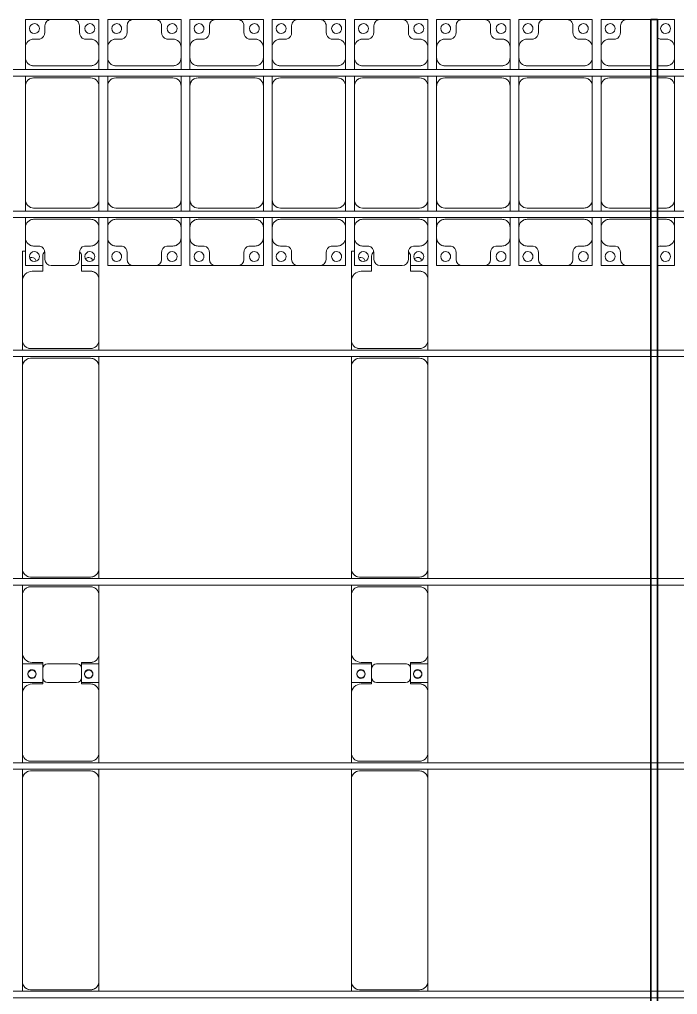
# Model space of a CAD drawing. Header units: millimetres. Extents: x -201615 to 10595, y 61217 to 115919.
# Drawn here: x -174134 to -170134, y 102822 to 108752 of the extents above; entities that cross this region are included whole.
import ezdxf

# ---------------------------------------------------------------- set-up
doc = ezdxf.new("R2010")
doc.units = ezdxf.units.MM
doc.layers.add('A-GENM', color=13, linetype='Continuous', lineweight=9)
doc.layers.add('S-BEAM', color=12, linetype='Continuous', lineweight=9)

# ---------------------------------------------------------------- blocks, each defined once
blk = doc.blocks.new('Dai phaodi lai - DẢI PHAO ĐI LẠI-38152-BỐ TRÍ KHUNG KẾT CẤU BÈ PIN 03')
at = {"layer": 'A-GENM', "color": 7}
for p, q in [((19776.8, 748.4), (19933.1, 748.4)), ((19776.8, 579.3), (19776.8, 748.4)), ((20066.9, 748.4), (19933.1, 748.4)), ((20066.9, 748.4), (20223.2, 748.4)), ((20223.2, 748.4), (20223.2, 579.3)), ((20276.8, 748.4), (20433.1, 748.4)), ((20276.8, 579.3), (20276.8, 748.4)), ((20566.9, 748.4), (20433.1, 748.4)), ((20566.9, 748.4), (20723.2, 748.4)), ((20723.2, 748.4), (20723.2, 579.3)), ((20776.8, 748.4), (20933.1, 748.4)), ((20776.8, 579.3), (20776.8, 748.4)), ((21066.9, 748.4), (20933.1, 748.4)), ((21066.9, 748.4), (21223.2, 748.4)), ((21223.2, 748.4), (21223.2, 579.3)), ((21276.8, 748.4), (21433.1, 748.4)), ((21276.8, 579.3), (21276.8, 748.4)), ((21566.9, 748.4), (21433.1, 748.4)), ((21566.9, 748.4), (21723.2, 748.4)), ((21723.2, 748.4), (21723.2, 579.3)), ((21776.8, 748.4), (21933.1, 748.4)), ((21776.8, 579.3), (21776.8, 748.4)), ((22066.9, 748.4), (21933.1, 748.4)), ((22066.9, 748.4), (22223.2, 748.4)), ((22223.2, 748.4), (22223.2, 579.3)), ((22276.8, 748.4), (22433.1, 748.4)), ((22276.8, 579.3), (22276.8, 748.4)), ((22566.9, 748.4), (22433.1, 748.4)), ((22566.9, 748.4), (22723.2, 748.4)), ((22723.2, 748.4), (22723.2, 579.3)), ((22776.8, 748.4), (22933.1, 748.4)), ((22776.8, 579.3), (22776.8, 748.4)), ((23066.9, 748.4), (22933.1, 748.4)), ((23066.9, 748.4), (23223.2, 748.4)), ((23223.2, 748.4), (23223.2, 579.3)), ((23276.8, 748.4), (23433.1, 748.4)), ((23276.8, 579.3), (23276.8, 748.4)), ((23566.9, 748.4), (23433.1, 748.4)), ((23566.9, 748.4), (23579.8, 748.4)), ((23619.8, 748.4), (23723.2, 748.4)), ((23723.2, 748.4), (23723.2, 579.3)), ((19895.1, 710.4), (19895.1, 670.7)), ((20104.9, 670.7), (20104.9, 710.4)), ((20395.1, 710.4), (20395.1, 670.7)), ((20604.9, 670.7), (20604.9, 710.4)), ((20895.1, 710.4), (20895.1, 670.7)), ((21104.9, 670.7), (21104.9, 710.4)), ((21395.1, 710.4), (21395.1, 670.7)), ((21604.9, 670.7), (21604.9, 710.4)), ((21895.1, 710.4), (21895.1, 670.7)), ((22104.9, 670.7), (22104.9, 710.4)), ((22395.1, 710.4), (22395.1, 670.7)), ((22604.9, 670.7), (22604.9, 710.4)), ((22895.1, 710.4), (22895.1, 670.7)), ((23104.9, 670.7), (23104.9, 710.4)), ((23395.1, 710.4), (23395.1, 670.7)), ((19864.3, 629.3), (19826.8, 629.3)), ((20173.2, 629.3), (20135.7, 629.3)), ((20364.3, 629.3), (20326.8, 629.3)), ((20673.2, 629.3), (20635.7, 629.3)), ((20864.3, 629.3), (20826.8, 629.3)), ((21173.2, 629.3), (21135.7, 629.3)), ((21364.3, 629.3), (21326.8, 629.3)), ((21673.2, 629.3), (21635.7, 629.3)), ((21864.3, 629.3), (21826.8, 629.3)), ((22173.2, 629.3), (22135.7, 629.3)), ((22364.3, 629.3), (22326.8, 629.3)), ((22673.2, 629.3), (22635.7, 629.3)), ((22864.3, 629.3), (22826.8, 629.3)), ((23173.2, 629.3), (23135.7, 629.3)), ((23364.3, 629.3), (23326.8, 629.3)), ((23673.2, 629.3), (23635.7, 629.3)), ((19776.8, 579.3), (19776.8, 516.7)), ((20223.2, 516.7), (20223.2, 579.3)), ((20276.8, 579.3), (20276.8, 516.7)), ((20723.2, 516.7), (20723.2, 579.3)), ((20776.8, 579.3), (20776.8, 516.7)), ((21223.2, 516.7), (21223.2, 579.3)), ((21276.8, 579.3), (21276.8, 516.7)), ((21723.2, 516.7), (21723.2, 579.3)), ((21776.8, 579.3), (21776.8, 516.7)), ((22223.2, 516.7), (22223.2, 579.3)), ((22276.8, 579.3), (22276.8, 516.7)), ((22723.2, 516.7), (22723.2, 579.3)), ((22776.8, 579.3), (22776.8, 516.7)), ((23223.2, 516.7), (23223.2, 579.3)), ((23276.8, 579.3), (23276.8, 516.7)), ((23723.2, 516.7), (23723.2, 579.3)), ((19776.8, 443.3), (19776.8, 516.7)), ((20223.2, 516.7), (20223.2, 443.3)), ((20276.8, 443.3), (20276.8, 516.7)), ((20723.2, 516.7), (20723.2, 443.3)), ((20776.8, 443.3), (20776.8, 516.7)), ((21223.2, 516.7), (21223.2, 443.3)), ((21276.8, 443.3), (21276.8, 516.7)), ((21723.2, 516.7), (21723.2, 443.3)), ((21776.8, 443.3), (21776.8, 516.7)), ((22223.2, 516.7), (22223.2, 443.3)), ((22276.8, 443.3), (22276.8, 516.7)), ((22723.2, 516.7), (22723.2, 443.3)), ((22776.8, 443.3), (22776.8, 516.7)), ((23223.2, 516.7), (23223.2, 443.3)), ((23276.8, 443.3), (23276.8, 516.7)), ((23723.2, 516.7), (23723.2, 443.3)), ((19826.8, 466.7), (20173.2, 466.7)), ((20326.8, 466.7), (20673.2, 466.7)), ((20826.8, 466.7), (21173.2, 466.7)), ((21326.8, 466.7), (21673.2, 466.7)), ((21826.8, 466.7), (22173.2, 466.7)), ((22326.8, 466.7), (22673.2, 466.7)), ((22826.8, 466.7), (23173.2, 466.7)), ((23326.8, 466.7), (23579.8, 466.7)), ((23619.8, 466.7), (23673.2, 466.7)), ((19776.8, 343.3), (19776.8, 403.3)), ((20173.2, 393.3), (19826.8, 393.3)), ((20223.2, 403.3), (20223.2, 343.3)), ((20276.8, 343.3), (20276.8, 403.3)), ((20673.2, 393.3), (20326.8, 393.3)), ((20723.2, 403.3), (20723.2, 343.3)), ((20776.8, 343.3), (20776.8, 403.3)), ((21173.2, 393.3), (20826.8, 393.3)), ((21223.2, 403.3), (21223.2, 343.3)), ((21276.8, 343.3), (21276.8, 403.3)), ((21673.2, 393.3), (21326.8, 393.3)), ((21723.2, 403.3), (21723.2, 343.3)), ((21776.8, 343.3), (21776.8, 403.3)), ((22173.2, 393.3), (21826.8, 393.3)), ((22223.2, 403.3), (22223.2, 343.3)), ((22276.8, 343.3), (22276.8, 403.3)), ((22673.2, 393.3), (22326.8, 393.3)), ((22723.2, 403.3), (22723.2, 343.3)), ((22776.8, 343.3), (22776.8, 403.3)), ((23173.2, 393.3), (22826.8, 393.3)), ((23223.2, 403.3), (23223.2, 343.3)), ((23276.8, 343.3), (23276.8, 403.3)), ((23579.8, 393.3), (23326.8, 393.3)), ((23673.2, 393.3), (23619.8, 393.3)), ((23723.2, 403.3), (23723.2, 343.3)), ((19776.8, 343.3), (19776.8, -348.3)), ((20223.2, -348.3), (20223.2, 343.3)), ((20276.8, 343.3), (20276.8, -348.3)), ((20723.2, -348.3), (20723.2, 343.3)), ((20776.8, 343.3), (20776.8, -348.3)), ((21223.2, -348.3), (21223.2, 343.3)), ((21276.8, 343.3), (21276.8, -348.3)), ((21723.2, -348.3), (21723.2, 343.3)), ((21776.8, 343.3), (21776.8, -348.3)), ((22223.2, -348.3), (22223.2, 343.3)), ((22276.8, 343.3), (22276.8, -348.3)), ((22723.2, -348.3), (22723.2, 343.3)), ((22776.8, 343.3), (22776.8, -348.3)), ((23223.2, -348.3), (23223.2, 343.3)), ((23276.8, 343.3), (23276.8, -348.3)), ((23723.2, -348.3), (23723.2, 343.3)), ((19776.8, -416.7), (19776.8, -348.3)), ((20223.2, -348.3), (20223.2, -416.7)), ((20276.8, -416.7), (20276.8, -348.3)), ((20723.2, -348.3), (20723.2, -416.7)), ((20776.8, -416.7), (20776.8, -348.3)), ((21223.2, -348.3), (21223.2, -416.7)), ((21276.8, -416.7), (21276.8, -348.3)), ((21723.2, -348.3), (21723.2, -416.7)), ((21776.8, -416.7), (21776.8, -348.3)), ((22223.2, -348.3), (22223.2, -416.7)), ((22276.8, -416.7), (22276.8, -348.3)), ((22723.2, -348.3), (22723.2, -416.7)), ((22776.8, -416.7), (22776.8, -348.3)), ((23223.2, -348.3), (23223.2, -416.7)), ((23276.8, -416.7), (23276.8, -348.3)), ((23723.2, -348.3), (23723.2, -416.7)), ((19826.8, -398.3), (20173.2, -398.3)), ((20326.8, -398.3), (20673.2, -398.3)), ((20826.8, -398.3), (21173.2, -398.3)), ((21326.8, -398.3), (21673.2, -398.3)), ((21826.8, -398.3), (22173.2, -398.3)), ((22326.8, -398.3), (22673.2, -398.3)), ((22826.8, -398.3), (23173.2, -398.3)), ((23326.8, -398.3), (23579.8, -398.3)), ((23619.8, -398.3), (23673.2, -398.3)), ((19776.8, -516.7), (19776.8, -456.7)), ((20173.2, -466.7), (19826.8, -466.7)), ((20223.2, -456.7), (20223.2, -516.7)), ((20276.8, -516.7), (20276.8, -456.7)), ((20673.2, -466.7), (20326.8, -466.7)), ((20723.2, -456.7), (20723.2, -516.7)), ((20776.8, -516.7), (20776.8, -456.7)), ((21173.2, -466.7), (20826.8, -466.7)), ((21223.2, -456.7), (21223.2, -516.7)), ((21276.8, -516.7), (21276.8, -456.7)), ((21673.2, -466.7), (21326.8, -466.7)), ((21723.2, -456.7), (21723.2, -516.7)), ((21776.8, -516.7), (21776.8, -456.7)), ((22173.2, -466.7), (21826.8, -466.7)), ((22223.2, -456.7), (22223.2, -516.7)), ((22276.8, -516.7), (22276.8, -456.7)), ((22673.2, -466.7), (22326.8, -466.7)), ((22723.2, -456.7), (22723.2, -516.7)), ((22776.8, -516.7), (22776.8, -456.7)), ((23173.2, -466.7), (22826.8, -466.7)), ((23223.2, -456.7), (23223.2, -516.7)), ((23276.8, -516.7), (23276.8, -456.7)), ((23579.8, -466.7), (23326.8, -466.7)), ((23673.2, -466.7), (23619.8, -466.7)), ((23723.2, -456.7), (23723.2, -516.7)), ((19776.8, -516.7), (19776.8, -579.3)), ((20223.2, -579.3), (20223.2, -516.7)), ((20276.8, -516.7), (20276.8, -579.3)), ((20723.2, -579.3), (20723.2, -516.7)), ((20776.8, -516.7), (20776.8, -579.3)), ((21223.2, -579.3), (21223.2, -516.7)), ((21276.8, -516.7), (21276.8, -579.3)), ((21723.2, -579.3), (21723.2, -516.7)), ((21776.8, -516.7), (21776.8, -579.3)), ((22223.2, -579.3), (22223.2, -516.7)), ((22276.8, -516.7), (22276.8, -579.3)), ((22723.2, -579.3), (22723.2, -516.7)), ((22776.8, -516.7), (22776.8, -579.3)), ((23223.2, -579.3), (23223.2, -516.7)), ((23276.8, -516.7), (23276.8, -579.3)), ((23723.2, -579.3), (23723.2, -516.7)), ((19776.8, -748.4), (19776.8, -579.3)), ((20223.2, -579.3), (20223.2, -748.4)), ((20276.8, -748.4), (20276.8, -579.3)), ((20723.2, -579.3), (20723.2, -748.4)), ((20776.8, -748.4), (20776.8, -579.3)), ((21223.2, -579.3), (21223.2, -748.4)), ((21276.8, -748.4), (21276.8, -579.3)), ((21723.2, -579.3), (21723.2, -748.4)), ((21776.8, -748.4), (21776.8, -579.3)), ((22223.2, -579.3), (22223.2, -748.4)), ((22276.8, -748.4), (22276.8, -579.3)), ((22723.2, -579.3), (22723.2, -748.4)), ((22776.8, -748.4), (22776.8, -579.3)), ((23223.2, -579.3), (23223.2, -748.4)), ((23276.8, -748.4), (23276.8, -579.3)), ((23723.2, -579.3), (23723.2, -748.4)), ((19826.8, -629.3), (19864.3, -629.3)), ((20135.7, -629.3), (20173.2, -629.3)), ((20326.8, -629.3), (20364.3, -629.3)), ((20635.7, -629.3), (20673.2, -629.3)), ((20826.8, -629.3), (20864.3, -629.3)), ((21135.7, -629.3), (21173.2, -629.3)), ((21326.8, -629.3), (21364.3, -629.3)), ((21635.7, -629.3), (21673.2, -629.3)), ((21826.8, -629.3), (21864.3, -629.3)), ((22135.7, -629.3), (22173.2, -629.3)), ((22326.8, -629.3), (22364.3, -629.3)), ((22635.7, -629.3), (22673.2, -629.3)), ((22826.8, -629.3), (22864.3, -629.3)), ((23135.7, -629.3), (23173.2, -629.3)), ((23326.8, -629.3), (23364.3, -629.3)), ((23635.7, -629.3), (23673.2, -629.3)), ((19895.1, -670.7), (19895.1, -710.4)), ((20104.9, -710.4), (20104.9, -670.7)), ((20395.1, -670.7), (20395.1, -710.4)), ((20604.9, -710.4), (20604.9, -670.7)), ((20895.1, -670.7), (20895.1, -710.4)), ((21104.9, -710.4), (21104.9, -670.7)), ((21395.1, -670.7), (21395.1, -710.4)), ((21604.9, -710.4), (21604.9, -670.7)), ((21895.1, -670.7), (21895.1, -710.4)), ((22104.9, -710.4), (22104.9, -670.7)), ((22395.1, -670.7), (22395.1, -710.4)), ((22604.9, -710.4), (22604.9, -670.7)), ((22895.1, -670.7), (22895.1, -710.4)), ((23104.9, -710.4), (23104.9, -670.7)), ((23395.1, -670.7), (23395.1, -710.4)), ((19881.6, -748.4), (19776.8, -748.4)), ((19933.1, -748.4), (20066.9, -748.4)), ((20223.2, -748.4), (20118, -748.4)), ((20433.1, -748.4), (20276.8, -748.4)), ((20433.1, -748.4), (20566.9, -748.4)), ((20723.2, -748.4), (20566.9, -748.4)), ((20933.1, -748.4), (20776.8, -748.4)), ((20933.1, -748.4), (21066.9, -748.4)), ((21223.2, -748.4), (21066.9, -748.4)), ((21433.1, -748.4), (21276.8, -748.4)), ((21433.1, -748.4), (21566.9, -748.4)), ((21723.2, -748.4), (21566.9, -748.4)), ((21881.6, -748.4), (21776.8, -748.4)), ((21933.1, -748.4), (22066.9, -748.4)), ((22223.2, -748.4), (22118, -748.4)), ((22433.1, -748.4), (22276.8, -748.4)), ((22433.1, -748.4), (22566.9, -748.4)), ((22723.2, -748.4), (22566.9, -748.4)), ((22933.1, -748.4), (22776.8, -748.4)), ((22933.1, -748.4), (23066.9, -748.4)), ((23223.2, -748.4), (23066.9, -748.4)), ((23433.1, -748.4), (23276.8, -748.4)), ((23433.1, -748.4), (23566.9, -748.4)), ((23579.8, -748.4), (23566.9, -748.4)), ((23723.2, -748.4), (23619.8, -748.4))]:
    blk.add_line(p, q, dxfattribs=at)
for centre, radius, start, end in [((19831.6, 693.3), 30, 90, 270), ((19831.6, 693.3), 30, 270, 90), ((19933.1, 710.4), 38, 90, 180), ((19933.1, 710.4), 38, 90, 120), ((20066.9, 710.4), 38, 360, 90), ((20066.9, 710.4), 38, 60, 90), ((20168.4, 693.3), 30, 90, 270), ((20168.4, 693.3), 30, 270, 90), ((20331.6, 693.3), 30, 90, 270), ((20331.6, 693.3), 30, 270, 90), ((20433.1, 710.4), 38, 90, 180), ((20433.1, 710.4), 38, 90, 120), ((20566.9, 710.4), 38, 360, 90), ((20566.9, 710.4), 38, 60, 90), ((20668.4, 693.3), 30, 90, 270), ((20668.4, 693.3), 30, 270, 90), ((20831.6, 693.3), 30, 90, 270), ((20831.6, 693.3), 30, 270, 90), ((20933.1, 710.4), 38, 90, 180), ((20933.1, 710.4), 38, 90, 120), ((21066.9, 710.4), 38, 360, 90), ((21066.9, 710.4), 38, 60, 90), ((21168.4, 693.3), 30, 90, 270), ((21168.4, 693.3), 30, 270, 90), ((21331.6, 693.3), 30, 90, 270), ((21331.6, 693.3), 30, 270, 90), ((21433.1, 710.4), 38, 90, 180), ((21433.1, 710.4), 38, 90, 120), ((21566.9, 710.4), 38, 360, 90), ((21566.9, 710.4), 38, 60, 90), ((21668.4, 693.3), 30, 90, 270), ((21668.4, 693.3), 30, 270, 90), ((21831.6, 693.3), 30, 90, 270), ((21831.6, 693.3), 30, 270, 90), ((21933.1, 710.4), 38, 90, 180), ((21933.1, 710.4), 38, 90, 120), ((22066.9, 710.4), 38, 360, 90), ((22066.9, 710.4), 38, 60, 90), ((22168.4, 693.3), 30, 90, 270), ((22168.4, 693.3), 30, 270, 90), ((22331.6, 693.3), 30, 90, 270), ((22331.6, 693.3), 30, 270, 90), ((22433.1, 710.4), 38, 90, 180), ((22433.1, 710.4), 38, 90, 120), ((22566.9, 710.4), 38, 0, 90), ((22566.9, 710.4), 38, 60, 90), ((22668.4, 693.3), 30, 90, 270), ((22668.4, 693.3), 30, 270, 90), ((22831.6, 693.3), 30, 90, 270), ((22831.6, 693.3), 30, 270, 90), ((22933.1, 710.4), 38, 90, 180), ((22933.1, 710.4), 38, 90, 120), ((23066.9, 710.4), 38, 360, 90), ((23066.9, 710.4), 38, 60, 90), ((23168.4, 693.3), 30, 90, 270), ((23168.4, 693.3), 30, 270, 90), ((23331.6, 693.3), 30, 90, 270), ((23331.6, 693.3), 30, 270, 90), ((23433.1, 710.4), 38, 90, 180), ((23433.1, 710.4), 38, 90, 120), ((23566.9, 710.4), 38, 75, 90), ((23566.9, 710.4), 38, 75, 90), ((23668.4, 693.3), 30, 90, 270), ((23668.4, 693.3), 30, 270, 90), ((19855.2, 668.2), 40, 283.18854, 3.50807), ((20144.8, 668.2), 40, 176.49193, 256.81146), ((20355.2, 668.2), 40, 283.18854, 3.50807), ((20644.8, 668.2), 40, 176.49193, 256.81146), ((20855.2, 668.2), 40, 283.18854, 3.50807), ((21144.8, 668.2), 40, 176.49193, 256.81146), ((21355.2, 668.2), 40, 283.18854, 3.50807), ((21644.8, 668.2), 40, 176.49193, 256.81146), ((21855.2, 668.2), 40, 283.18854, 3.50807), ((22144.8, 668.2), 40, 176.49193, 256.81146), ((22355.2, 668.2), 40, 283.18854, 3.50807), ((22644.8, 668.2), 40, 176.49193, 256.81146), ((22855.2, 668.2), 40, 283.18854, 3.50807), ((23144.8, 668.2), 40, 176.49193, 256.81146), ((23355.2, 668.2), 40, 283.18854, 3.50807), ((19826.8, 579.3), 50, 90, 180), ((19826.8, 579.3), 50, 90, 120), ((20173.2, 579.3), 50, 0, 90), ((20173.2, 579.3), 50, 60, 90), ((20326.8, 579.3), 50, 90, 180), ((20326.8, 579.3), 50, 90, 120), ((20673.2, 579.3), 50, 0, 90), ((20673.2, 579.3), 50, 60, 90), ((20826.8, 579.3), 50, 90, 180), ((20826.8, 579.3), 50, 90, 120), ((21173.2, 579.3), 50, 0, 90), ((21173.2, 579.3), 50, 60, 90), ((21326.8, 579.3), 50, 90, 180), ((21326.8, 579.3), 50, 90, 120), ((21673.2, 579.3), 50, 0, 90), ((21673.2, 579.3), 50, 60, 90), ((21826.8, 579.3), 50, 90, 180), ((21826.8, 579.3), 50, 90, 120), ((22173.2, 579.3), 50, 0, 90), ((22173.2, 579.3), 50, 60, 90), ((22326.8, 579.3), 50, 90, 180), ((22326.8, 579.3), 50, 90, 120), ((22673.2, 579.3), 50, 0, 90), ((22673.2, 579.3), 50, 61.72071, 90), ((22826.8, 579.3), 50, 90, 180), ((22826.8, 579.3), 50, 90, 120), ((23173.2, 579.3), 50, 0, 90), ((23173.2, 579.3), 50, 60, 90), ((23326.8, 579.3), 50, 90, 180), ((23326.8, 579.3), 50, 90, 120), ((23644.8, 668.2), 40, 231.17847, 256.81146), ((23673.2, 579.3), 50, 360, 90), ((23673.2, 579.3), 50, 60, 90), ((19826.8, 516.7), 50, 180, 270), ((20173.2, 516.7), 50, 270, 0), ((20326.8, 516.7), 50, 180, 270), ((20673.2, 516.7), 50, 270, 0), ((20826.8, 516.7), 50, 180, 270), ((21173.2, 516.7), 50, 270, 0), ((21326.8, 516.7), 50, 180, 270), ((21673.2, 516.7), 50, 270, 0), ((21826.8, 516.7), 50, 180, 270), ((22173.2, 516.7), 50, 270, 0), ((22326.8, 516.7), 50, 180, 270), ((22673.2, 516.7), 50, 270, 0), ((22826.8, 516.7), 50, 180, 270), ((23173.2, 516.7), 50, 270, 0), ((23326.8, 516.7), 50, 180, 270), ((23673.2, 516.7), 50, 270, 0), ((19826.8, 516.7), 50, 240, 270), ((20173.2, 516.7), 50, 270, 300), ((20326.8, 516.7), 50, 240, 270), ((20673.2, 516.7), 50, 270, 300), ((20826.8, 516.7), 50, 240, 270), ((21173.2, 516.7), 50, 270, 300), ((21326.8, 516.7), 50, 240, 270), ((21673.2, 516.7), 50, 270, 300), ((21826.8, 516.7), 50, 240, 270), ((22173.2, 516.7), 50, 270, 300), ((22326.8, 516.7), 50, 240, 270), ((22673.2, 516.7), 50, 270, 298.27681), ((22826.8, 516.7), 50, 240, 270), ((23173.2, 516.7), 50, 270, 300), ((23326.8, 516.7), 50, 240, 270), ((23673.2, 516.7), 50, 270, 300), ((19826.8, 343.3), 50, 90, 180), ((19826.8, 343.3), 50, 150, 180), ((19826.8, 343.3), 50, 105, 135), ((20173.2, 343.3), 50, 360, 90), ((20173.2, 343.3), 50, 45, 75), ((20326.8, 343.3), 50, 90, 180), ((20326.8, 343.3), 50, 150, 180), ((20326.8, 343.3), 50, 105, 135), ((20673.2, 343.3), 50, 360, 90), ((20673.2, 343.3), 50, 45, 75), ((20826.8, 343.3), 50, 90, 180), ((20826.8, 343.3), 50, 150, 180), ((20826.8, 343.3), 50, 105, 135), ((21173.2, 343.3), 50, 360, 90), ((21173.2, 343.3), 50, 45, 75), ((21326.8, 343.3), 50, 90, 180), ((21326.8, 343.3), 50, 150, 180), ((21326.8, 343.3), 50, 105, 135), ((21673.2, 343.3), 50, 360, 90), ((21673.2, 343.3), 50, 45, 75), ((21826.8, 343.3), 50, 90, 180), ((21826.8, 343.3), 50, 150, 180), ((21826.8, 343.3), 50, 105, 135), ((22173.2, 343.3), 50, 360, 90), ((22173.2, 343.3), 50, 45, 75), ((22326.8, 343.3), 50, 90, 180), ((22326.8, 343.3), 50, 150.81803, 180), ((22326.8, 343.3), 50, 105, 135), ((22673.2, 343.3), 50, 360, 90), ((22673.2, 343.3), 50, 45, 75), ((22826.8, 343.3), 50, 90, 180), ((22826.8, 343.3), 50, 150, 180), ((22826.8, 343.3), 50, 105, 135), ((23173.2, 343.3), 50, 360, 90), ((23173.2, 343.3), 50, 45, 75), ((23326.8, 343.3), 50, 90, 180), ((23326.8, 343.3), 50, 150, 180), ((23326.8, 343.3), 50, 105, 135), ((23673.2, 343.3), 50, 360, 90), ((23673.2, 343.3), 50, 45, 75), ((19826.8, -348.3), 50, 180, 270), ((20173.2, -348.3), 50, 270, 360), ((20326.8, -348.3), 50, 180, 270), ((20673.2, -348.3), 50, 270, 360), ((20826.8, -348.3), 50, 180, 270), ((21173.2, -348.3), 50, 270, 360), ((21326.8, -348.3), 50, 180, 270), ((21673.2, -348.3), 50, 270, 360), ((21826.8, -348.3), 50, 180, 270), ((22173.2, -348.3), 50, 270, 360), ((22326.8, -348.3), 50, 180, 270), ((22673.2, -348.3), 50, 270, 360), ((22826.8, -348.3), 50, 180, 270), ((23173.2, -348.3), 50, 270, 360), ((23326.8, -348.3), 50, 180, 270), ((23673.2, -348.3), 50, 270, 360), ((19826.8, -348.3), 50, 195, 225), ((20173.2, -348.3), 50, 270, 300), ((20173.2, -348.3), 50, 315, 345), ((20326.8, -348.3), 50, 195, 225), ((20673.2, -348.3), 50, 270, 300), ((20673.2, -348.3), 50, 315, 345), ((20826.8, -348.3), 50, 195, 225), ((21173.2, -348.3), 50, 270, 300), ((21173.2, -348.3), 50, 315, 345), ((21326.8, -348.3), 50, 195, 225), ((21673.2, -348.3), 50, 270, 300), ((21673.2, -348.3), 50, 315, 345), ((21826.8, -348.3), 50, 195, 225), ((22173.2, -348.3), 50, 270, 300), ((22173.2, -348.3), 50, 315, 345), ((22326.8, -348.3), 50, 195, 225), ((22673.2, -348.3), 50, 270, 298.26257), ((22673.2, -348.3), 50, 315, 345), ((22826.8, -348.3), 50, 195, 225), ((23173.2, -348.3), 50, 270, 300), ((23173.2, -348.3), 50, 315, 345), ((23326.8, -348.3), 50, 195, 225), ((23673.2, -348.3), 50, 270, 300), ((23673.2, -348.3), 50, 315, 345), ((19826.8, -516.7), 50, 90, 180), ((19826.8, -516.7), 50, 90, 120), ((20173.2, -516.7), 50, 0, 90), ((20173.2, -516.7), 50, 60, 90), ((20326.8, -516.7), 50, 90, 180), ((20326.8, -516.7), 50, 90, 120), ((20673.2, -516.7), 50, 0, 90), ((20673.2, -516.7), 50, 60, 90), ((20826.8, -516.7), 50, 90, 180), ((20826.8, -516.7), 50, 90, 120), ((21173.2, -516.7), 50, 0, 90), ((21173.2, -516.7), 50, 60, 90), ((21326.8, -516.7), 50, 90, 180), ((21326.8, -516.7), 50, 90, 120), ((21673.2, -516.7), 50, 360, 90), ((21673.2, -516.7), 50, 60, 90), ((21826.8, -516.7), 50, 90, 180), ((21826.8, -516.7), 50, 90, 120), ((22173.2, -516.7), 50, 360, 90), ((22173.2, -516.7), 50, 60, 90), ((22326.8, -516.7), 50, 90, 180), ((22326.8, -516.7), 50, 90, 120), ((22673.2, -516.7), 50, 360, 90), ((22673.2, -516.7), 50, 61.73876, 90), ((22826.8, -516.7), 50, 90, 180), ((22826.8, -516.7), 50, 90, 120), ((23173.2, -516.7), 50, 0, 90), ((23173.2, -516.7), 50, 60, 90), ((23326.8, -516.7), 50, 90, 180), ((23326.8, -516.7), 50, 90, 120), ((23673.2, -516.7), 50, 0, 90), ((23673.2, -516.7), 50, 60, 90), ((19826.8, -579.3), 50, 180, 270), ((20173.2, -579.3), 50, 270, 360), ((20326.8, -579.3), 50, 180, 270), ((20673.2, -579.3), 50, 270, 360), ((20826.8, -579.3), 50, 180, 270), ((21173.2, -579.3), 50, 270, 0), ((21326.8, -579.3), 50, 180, 270), ((21673.2, -579.3), 50, 270, 0), ((21826.8, -579.3), 50, 180, 270), ((22173.2, -579.3), 50, 270, 360), ((22326.8, -579.3), 50, 180, 270), ((22673.2, -579.3), 50, 270, 360), ((22826.8, -579.3), 50, 180, 270), ((23173.2, -579.3), 50, 270, 360), ((23326.8, -579.3), 50, 180, 270), ((23673.2, -579.3), 50, 270, 0), ((19826.8, -579.3), 50, 240, 270), ((19855.2, -668.2), 40, 356.49193, 76.81146), ((20144.8, -668.2), 40, 103.18854, 183.50807), ((20173.2, -579.3), 50, 270, 300), ((20326.8, -579.3), 50, 240, 270), ((20355.2, -668.2), 40, 356.49193, 76.81146), ((20644.8, -668.2), 40, 103.18854, 183.50807), ((20673.2, -579.3), 50, 270, 300), ((20826.8, -579.3), 50, 240, 270), ((20855.2, -668.2), 40, 356.49193, 76.81146), ((21144.8, -668.2), 40, 103.18854, 183.50807), ((21173.2, -579.3), 50, 270, 300), ((21326.8, -579.3), 50, 240, 270), ((21355.2, -668.2), 40, 356.49193, 76.81146), ((21644.8, -668.2), 40, 103.18854, 183.50807), ((21673.2, -579.3), 50, 270, 300), ((21826.8, -579.3), 50, 240, 270), ((21855.2, -668.2), 40, 356.49193, 76.81146), ((22144.8, -668.2), 40, 103.18854, 183.50807), ((22173.2, -579.3), 50, 270, 300), ((22326.8, -579.3), 50, 240, 270), ((22355.2, -668.2), 40, 356.49193, 76.81146), ((22644.8, -668.2), 40, 103.18854, 183.50807), ((22673.2, -579.3), 50, 270, 298.25876), ((22826.8, -579.3), 50, 240, 270), ((22855.2, -668.2), 40, 356.49193, 76.81146), ((23144.8, -668.2), 40, 103.18854, 183.50807), ((23173.2, -579.3), 50, 270, 300), ((23326.8, -579.3), 50, 240, 270), ((23355.2, -668.2), 40, 356.49193, 76.81146), ((23644.8, -668.2), 40, 103.18854, 128.82153), ((23673.2, -579.3), 50, 270, 300), ((19831.6, -693.3), 30, 90, 270), ((19831.6, -693.3), 30, 270, 90), ((19933.1, -710.4), 38, 180, 270), ((20066.9, -710.4), 38, 270, 0), ((20168.4, -693.3), 30, 90, 270), ((20168.4, -693.3), 30, 270, 90), ((20331.6, -693.3), 30, 90, 270), ((20331.6, -693.3), 30, 270, 90), ((20433.1, -710.4), 38, 180, 270), ((20566.9, -710.4), 38, 270, 360), ((20668.4, -693.3), 30, 90, 270), ((20668.4, -693.3), 30, 270, 90), ((20831.6, -693.3), 30, 90, 270), ((20831.6, -693.3), 30, 270, 90), ((20933.1, -710.4), 38, 180, 270), ((21066.9, -710.4), 38, 270, 360), ((21168.4, -693.3), 30, 90, 270), ((21168.4, -693.3), 30, 270, 90), ((21331.6, -693.3), 30, 90, 270), ((21331.6, -693.3), 30, 270, 90), ((21433.1, -710.4), 38, 180, 270), ((21566.9, -710.4), 38, 270, 360), ((21668.4, -693.3), 30, 90, 270), ((21668.4, -693.3), 30, 270, 90), ((21831.6, -693.3), 30, 90, 270), ((21831.6, -693.3), 30, 270, 90), ((21933.1, -710.4), 38, 180, 270), ((22066.9, -710.4), 38, 270, 360), ((22168.4, -693.3), 30, 90, 270), ((22168.4, -693.3), 30, 270, 90), ((22331.6, -693.3), 30, 90, 270), ((22331.6, -693.3), 30, 270, 90), ((22433.1, -710.4), 38, 180, 270), ((22566.9, -710.4), 38, 270, 360), ((22668.4, -693.3), 30, 90, 270), ((22668.4, -693.3), 30, 270, 90), ((22831.6, -693.3), 30, 90, 270), ((22831.6, -693.3), 30, 270, 90), ((22933.1, -710.4), 38, 180, 270), ((23066.9, -710.4), 38, 270, 360), ((23168.4, -693.3), 30, 90, 270), ((23168.4, -693.3), 30, 270, 90), ((23331.6, -693.3), 30, 90, 270), ((23331.6, -693.3), 30, 270, 90), ((23433.1, -710.4), 38, 180, 270), ((23668.4, -693.3), 30, 90, 270), ((23668.4, -693.3), 30, 270, 90), ((20433.1, -710.4), 38, 240, 270), ((20566.9, -710.4), 38, 270, 300), ((20933.1, -710.4), 38, 240, 270), ((21066.9, -710.4), 38, 270, 300), ((21433.1, -710.4), 38, 240, 270), ((21566.9, -710.4), 38, 270, 300), ((22433.1, -710.4), 38, 240, 270), ((22566.9, -710.4), 38, 270, 300), ((22933.1, -710.4), 38, 240, 270), ((23066.9, -710.4), 38, 270, 300), ((23433.1, -710.4), 38, 240, 270), ((23566.9, -710.4), 38, 270, 285), ((23566.9, -710.4), 38, 270, 285)]:
    blk.add_arc(centre, radius, start, end, dxfattribs=at)
blk = doc.blocks.new('Dai phao do pin - DẢI PHAO ĐỠ PIN-16696-BỐ TRÍ KHUNG KẾT CẤU BÈ PIN 03')
at = {"layer": 'A-GENM', "color": 7}
for p, q in [((29440.3, 241.6), (29499.7, 241.6)), ((30730.3, 241.6), (29499.7, 241.6)), ((30730.3, 241.6), (30790.3, 241.6)), ((30830.3, 241.6), (30889.7, 241.6)), ((31249.7, 241.6), (30889.7, 241.6)), ((31249.7, 241.6), (31432.2, 241.6)), ((31317.8, 241.6), (31500.3, 241.6)), ((31317.8, 118.2), (31317.8, 241.6)), ((31432.2, 241.6), (31432.2, 118.2)), ((31850.3, 241.6), (31500.3, 241.6)), ((31850.3, 241.6), (31910.3, 241.6)), ((31950.3, 241.6), (32009.7, 241.6)), ((33240.3, 241.6), (32009.7, 241.6)), ((33240.3, 241.6), (33300.3, 241.6)), ((33340.3, 241.6), (33399.7, 241.6)), ((33759.7, 241.6), (33399.7, 241.6)), ((33759.7, 241.6), (33942.2, 241.6)), ((33942.2, 241.6), (33942.2, 223.1)), ((29449.7, 191.6), (29449.7, -173.4)), ((30780.3, -173.4), (30780.3, 191.6)), ((30839.7, 191.6), (30839.7, -173.4)), ((31309.7, 118.2), (31309.7, 181.6)), ((31440.3, 181.6), (31440.3, 118.2)), ((31900.3, -173.4), (31900.3, 191.6)), ((31959.7, 191.6), (31959.7, -173.4)), ((33290.3, -173.4), (33290.3, 191.6)), ((33349.7, 191.6), (33349.7, -173.4)), ((33819.7, 118.2), (33819.7, 181.6)), ((31402.2, 118.2), (31309.7, 118.2)), ((31317.8, 88.2), (31317.8, -88.2)), ((31440.3, 118.2), (31347.8, 118.2)), ((31432.2, -88.2), (31432.2, 88.2)), ((33912.2, 118.2), (33819.7, 118.2)), ((31309.7, -173.4), (31309.7, -118.2)), ((31309.7, -118.2), (31402.2, -118.2)), ((31317.8, -223.4), (31317.8, -118.2)), ((31347.8, -118.2), (31440.3, -118.2)), ((31432.2, -118.2), (31432.2, -223.4)), ((31440.3, -118.2), (31440.3, -173.4)), ((33819.7, -173.4), (33819.7, -118.2)), ((33819.7, -118.2), (33912.2, -118.2)), ((29499.7, -223.4), (29440.3, -223.4)), ((29499.7, -223.4), (30730.3, -223.4)), ((30790.3, -223.4), (30730.3, -223.4)), ((30889.7, -223.4), (30830.3, -223.4)), ((30889.7, -223.4), (31259.7, -223.4)), ((31432.2, -223.4), (31259.7, -223.4)), ((31490.3, -223.4), (31317.8, -223.4)), ((31490.3, -223.4), (31850.3, -223.4)), ((31910.3, -223.4), (31850.3, -223.4)), ((32009.7, -223.4), (31950.3, -223.4)), ((32009.7, -223.4), (33240.3, -223.4)), ((33300.3, -223.4), (33240.3, -223.4)), ((33399.7, -223.4), (33340.3, -223.4)), ((33399.7, -223.4), (33769.7, -223.4)), ((33854, -223.4), (33769.7, -223.4))]:
    blk.add_line(p, q, dxfattribs=at)
for centre, radius, start, end in [((29499.7, 191.6), 50, 90, 180), ((30730.3, 191.6), 50, 360, 90), ((30730.3, 191.6), 50, 15, 75), ((30889.7, 191.6), 50, 90, 180), ((31249.7, 181.6), 60, 360, 90), ((31500.3, 181.6), 60, 90, 180), ((31850.3, 191.6), 50, 360, 90), ((32009.7, 191.6), 50, 90, 180), ((33240.3, 191.6), 50, 360, 90), ((33240.3, 191.6), 50, 15, 75), ((33399.7, 191.6), 50, 90, 180), ((33759.7, 181.6), 60, 360, 90), ((29499.7, 191.6), 50, 120, 180), ((30889.7, 191.6), 50, 150, 180), ((31368.6, 183.2), 25, 360, 180), ((31368.6, 183.2), 25, 180, 0), ((31371.4, 183.2), 25, 0, 180), ((31371.4, 183.2), 25, 180, 360), ((31850.3, 191.6), 50, 360, 30), ((32009.7, 191.6), 50, 120, 180), ((33399.7, 191.6), 50, 150, 180), ((33878.6, 183.2), 25, 275.38345, 0), ((33878.6, 183.2), 25, 360, 30), ((31347.8, 88.2), 30, 90, 180), ((31402.2, 88.2), 30, 0, 90), ((33912.2, 88.2), 30, 34.32608, 90), ((31347.8, -88.2), 30, 180, 270), ((31402.2, -88.2), 30, 270, 360), ((33912.2, -88.2), 30, 270, 324.82922), ((29499.7, -173.4), 50, 180, 270), ((29499.7, -173.4), 50, 180, 210), ((30730.3, -173.4), 50, 270, 360), ((30730.3, -173.4), 50, 330, 360), ((30889.7, -173.4), 50, 180, 270), ((30889.7, -173.4), 50, 180, 210), ((31259.7, -173.4), 50, 270, 360), ((31259.7, -173.4), 50, 330, 0), ((31368.6, -161.8), 25, 360, 180), ((31368.6, -161.8), 25, 180, 0), ((31371.4, -161.8), 25, 360, 180), ((31371.4, -161.8), 25, 180, 0), ((31490.3, -173.4), 50, 180, 270), ((31490.3, -173.4), 50, 180, 210), ((31850.3, -173.4), 50, 270, 360), ((31850.3, -173.4), 50, 330, 360), ((32009.7, -173.4), 50, 180, 270), ((32009.7, -173.4), 50, 180, 210), ((33240.3, -173.4), 50, 270, 360), ((33240.3, -173.4), 50, 330, 360), ((33399.7, -173.4), 50, 180, 270), ((33399.7, -173.4), 50, 180, 210), ((33769.7, -173.4), 50, 270, 0), ((33769.7, -173.4), 50, 330, 0), ((33878.6, -161.8), 25, 285, 0), ((33878.6, -161.8), 25, 0, 45), ((29499.7, -173.4), 50, 225, 255), ((30730.3, -173.4), 50, 285, 315), ((32009.7, -173.4), 50, 225, 255), ((33240.3, -173.4), 50, 285, 315)]:
    blk.add_arc(centre, radius, start, end, dxfattribs=at)
blk = doc.blocks.new('Dầm C52 - Dầm C52-37700-BỐ TRÍ KHUNG KẾT CẤU BÈ PIN 03')
at = {"layer": 'S-BEAM', "color": 1, "lineweight": 18}
for p, q in [((-50562.7, 20), (50562.7, 20)), ((50562.7, -20), (-50562.7, -20))]:
    blk.add_line(p, q, dxfattribs=at)
blk = doc.blocks.new('Dầm C52 - Hộp 40x60-33945-BỐ TRÍ KHUNG KẾT CẤU BÈ PIN 03')
at = {"layer": 'S-BEAM', "color": 3, "lineweight": 35}
for p, q in [((-19602.5, 20), (19602.5, 20)), ((19602.5, 20), (19602.5, -20)), ((19602.5, -20), (-19602.5, -20))]:
    blk.add_line(p, q, dxfattribs=at)
blk = doc.blocks.new('HOBANMONG_BEPIN 3_rvt-1-BỐ TRÍ KHUNG KẾT CẤU BÈ PIN 03')
at = {"layer": 'A-GENM', "lineweight": 9}
for name, p, rotation in [('Dai phaodi lai - DẢI PHAO ĐI LẠI-38152-BỐ TRÍ KHUNG KẾT CẤU BÈ PIN 03', (-193874.7, 108003.4), 0.0007586094741477002), ('Dai phao do pin - DẢI PHAO ĐỠ PIN-16696-BỐ TRÍ KHUNG KẾT CẤU BÈ PIN 03', (-173874.4, 73401.2), 90.00075860989254), ('Dai phao do pin - DẢI PHAO ĐỠ PIN-16696-BỐ TRÍ KHUNG KẾT CẤU BÈ PIN 03', (-171874.4, 73401.3), 90.00075860989254)]:
    blk.add_blockref(name, p, dxfattribs=dict(at, rotation=rotation))
at = {"layer": 'S-BEAM', "lineweight": 9}
for name, p, rotation in [('Dầm C52 - Hộp 40x60-33945-BỐ TRÍ KHUNG KẾT CẤU BÈ PIN 03', (-170274.6, 89149.5), 90.00075860989091), ('Dầm C52 - Dầm C52-37700-BỐ TRÍ KHUNG KẾT CẤU BÈ PIN 03', (-143909.2, 108427.4), 180.0007586094741), ('Dầm C52 - Dầm C52-37700-BỐ TRÍ KHUNG KẾT CẤU BÈ PIN 03', (-143909.2, 107567.4), 180.0007586094741), ('Dầm C52 - Dầm C52-37700-BỐ TRÍ KHUNG KẾT CẤU BÈ PIN 03', (-143909.2, 106722), 180.0007586094741), ('Dầm C52 - Dầm C52-37700-BỐ TRÍ KHUNG KẾT CẤU BÈ PIN 03', (-143909.2, 105332), 180.0007586094741), ('Dầm C52 - Dầm C52-37700-BỐ TRÍ KHUNG KẾT CẤU BÈ PIN 03', (-143909.2, 104212), 180.0007586094741), ('Dầm C52 - Dầm C52-37700-BỐ TRÍ KHUNG KẾT CẤU BÈ PIN 03', (-143909.2, 102822), 180.0007586094741)]:
    blk.add_blockref(name, p, dxfattribs=dict(at, rotation=rotation))

msp = doc.modelspace()

# ---------------------------------------------------------------- block references
at = {"lineweight": 5}
msp.add_blockref('HOBANMONG_BEPIN 3_rvt-1-BỐ TRÍ KHUNG KẾT CẤU BÈ PIN 03', (0, 0), dxfattribs=at)

doc.saveas('drawing.dxf')
